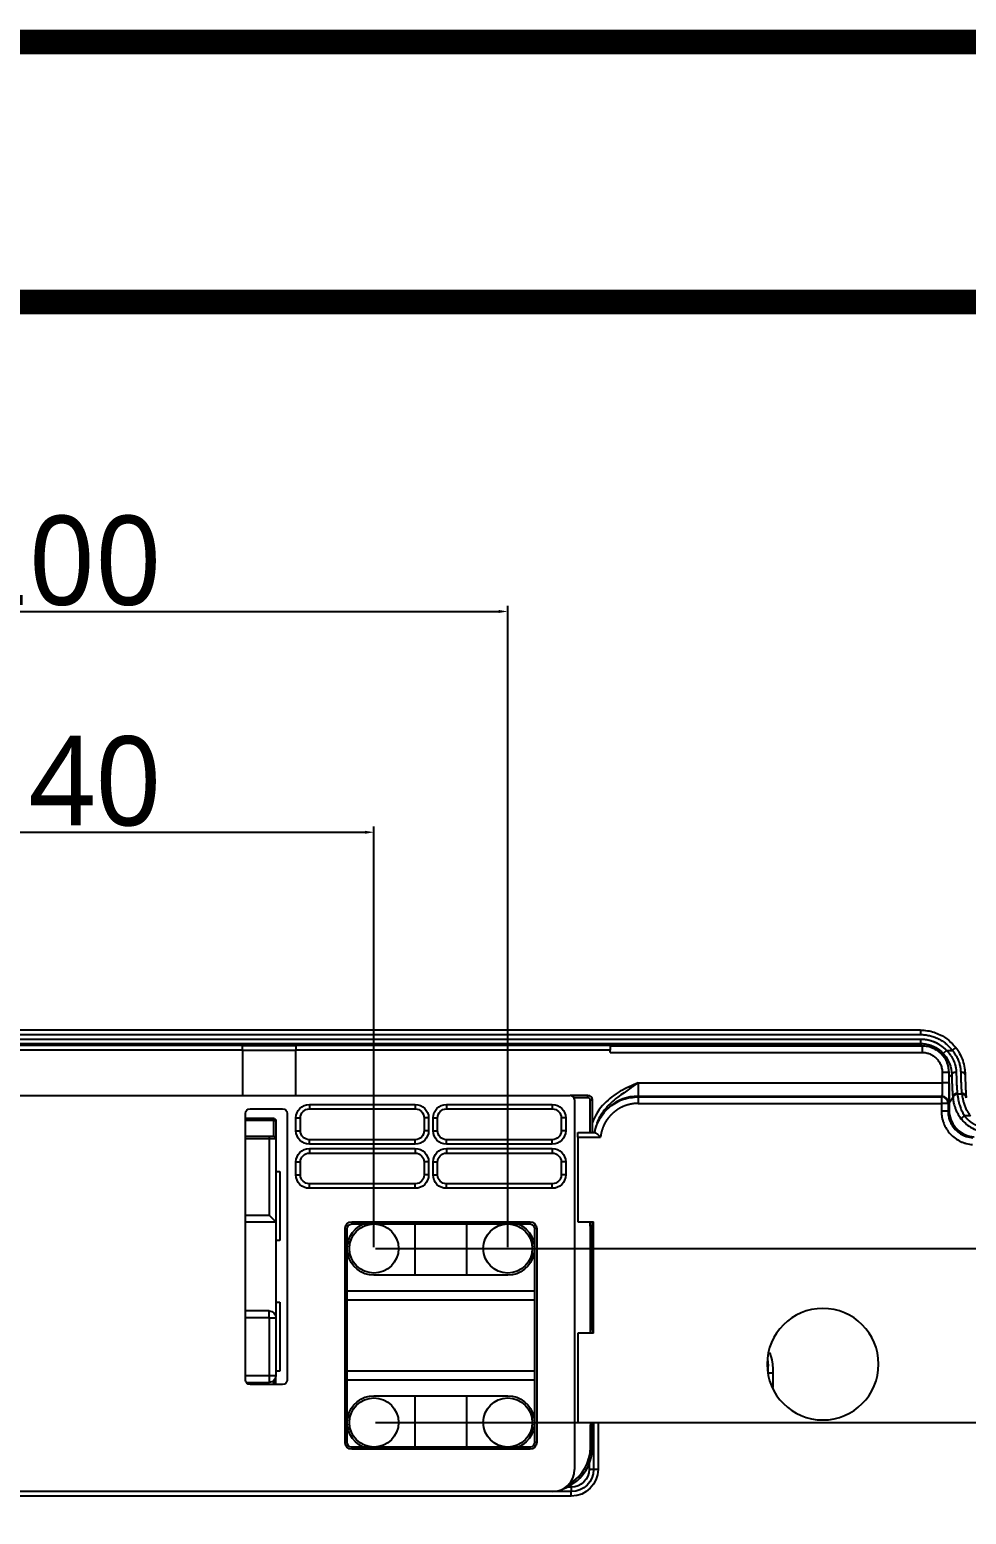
# Model space of a CAD drawing. Header units: millimetres. Extents: x 22 to 2359, y 6 to 1660.
# Drawn here: x 1839.2 to 2049.3, y 1327 to 1659.8 of the extents above; entities that cross this region are included whole.
import ezdxf

# ---------------------------------------------------------------- set-up
doc = ezdxf.new("R2010")
doc.units = ezdxf.units.MM
doc.layers.get('Defpoints').update_dxf_attribs({"linetype": 'CONTINUOUS'})
doc.layers.add('1LINE', color=7, linetype='CONTINUOUS')
doc.styles.add('Annotative', font='malgun.ttf')
doc.dimstyles.new('WOO', dxfattribs={"dimtxt": 20, "dimasz": 2, "dimexe": 1.25, "dimexo": 0.3, "dimgap": 1, "dimtad": 1, "dimdec": 1, "dimzin": 1, "dimdsep": 46, "dimtxsty": 'Annotative', "dimcen": 0, "dimclrd": 1, "dimclre": 1, "dimclrt": 2, "dimadec": 0, "dimazin": 0, "dimtfac": 1, "dimtdec": 1, "dimtofl": 0, "dimtmove": 0, "dimatfit": 3, "dimfxl": 0, "dimarcsym": 0})

# ---------------------------------------------------------------- blocks, each defined once
blk = doc.blocks.new('*D7')
at = {"layer": '1LINE', "color": 1, "lineweight": -2}
for p, q in [((1776.45, 1386.85), (1776.45, 1481.12)), ((1916.45, 1386.85), (1916.45, 1481.12)), ((1778.45, 1479.87), (1914.45, 1479.87))]:
    blk.add_line(p, q, dxfattribs=at)
at = {"layer": '1LINE', "color": 1}
for points in [[(1778.45, 1480.2), (1778.45, 1479.53), (1776.45, 1479.87)], [(1914.45, 1480.2), (1914.45, 1479.53), (1916.45, 1479.87)]]:
    blk.add_solid(points, dxfattribs=at)
at = {"layer": 'Defpoints', "color": 0}
for p in [(1916.45, 1479.87), (1776.45, 1386.55), (1916.45, 1386.55)]:
    blk.add_point(p, dxfattribs=at)
at = {"layer": '1LINE', "color": 2, "insert": (1846.45, 1491.25), "char_height": 20, "attachment_point": 5, "style": 'Annotative'}
blk.add_mtext('140', dxfattribs=at)
blk = doc.blocks.new('*D8')
at = {"layer": '1LINE', "color": 1, "lineweight": -2}
for p, q in [((1746.45, 1386.85), (1746.45, 1530.61)), ((1748.45, 1529.36), (1944.45, 1529.36)), ((1946.45, 1386.85), (1946.45, 1530.61))]:
    blk.add_line(p, q, dxfattribs=at)
at = {"layer": '1LINE', "color": 1}
for points in [[(1748.45, 1529.69), (1748.45, 1529.02), (1746.45, 1529.36)], [(1944.45, 1529.69), (1944.45, 1529.02), (1946.45, 1529.36)]]:
    blk.add_solid(points, dxfattribs=at)
at = {"layer": 'Defpoints', "color": 0}
for p in [(1946.45, 1529.36), (1746.45, 1386.55), (1946.45, 1386.55)]:
    blk.add_point(p, dxfattribs=at)
at = {"layer": '1LINE', "color": 2, "insert": (1846.45, 1540.69), "char_height": 20, "attachment_point": 5, "style": 'Annotative'}
blk.add_mtext('200', dxfattribs=at)
blk = doc.blocks.new('*D13')
at = {"layer": '1LINE', "color": 1, "lineweight": -2}
for p, q in [((1916.75, 1347.55), (2153.47, 1347.55)), ((2152.22, 1345.55), (2152.22, 910.69)), ((1846.75, 908.69), (2153.47, 908.69))]:
    blk.add_line(p, q, dxfattribs=at)
at = {"layer": '1LINE', "color": 1}
for points in [[(2151.88, 1345.55), (2152.55, 1345.55), (2152.22, 1347.55)], [(2151.88, 910.69), (2152.55, 910.69), (2152.22, 908.69)]]:
    blk.add_solid(points, dxfattribs=at)
at = {"layer": 'Defpoints', "color": 0}
for p in [(1916.45, 1347.55), (1846.45, 908.69), (2152.22, 908.69)]:
    blk.add_point(p, dxfattribs=at)
at = {"layer": '1LINE', "color": 2, "insert": (2140.88, 1127.6), "char_height": 20, "attachment_point": 5, "rotation": 90, "style": 'Annotative'}
blk.add_mtext('439', dxfattribs=at)
blk = doc.blocks.new('*D14')
at = {"layer": '1LINE', "color": 1, "lineweight": -2}
for p, q in [((1916.75, 1386.55), (2202.92, 1386.55)), ((2201.67, 1384.55), (2201.67, 910.69)), ((1846.75, 908.69), (2202.92, 908.69))]:
    blk.add_line(p, q, dxfattribs=at)
at = {"layer": '1LINE', "color": 1}
for points in [[(2201.33, 1384.55), (2202, 1384.55), (2201.67, 1386.55)], [(2201.33, 910.69), (2202, 910.69), (2201.67, 908.69)]]:
    blk.add_solid(points, dxfattribs=at)
at = {"layer": 'Defpoints', "color": 0}
for p in [(1916.45, 1386.55), (1846.45, 908.69), (2201.67, 908.69)]:
    blk.add_point(p, dxfattribs=at)
at = {"layer": '1LINE', "color": 2, "insert": (2190.34, 1146.45), "char_height": 20, "attachment_point": 5, "rotation": 90, "style": 'Annotative'}
blk.add_mtext('478', dxfattribs=at)

msp = doc.modelspace()

# ---------------------------------------------------------------- linework, layer by layer
at = {"layer": '1LINE'}
for p, q in [((2039.01, 1435.52), (1732.45, 1435.52)), ((1732.45, 1434.52), (2039, 1434.52)), ((1732.45, 1433.51), (2039, 1433.51)), ((1732.45, 1432.52), (2039, 1432.52)), ((1886.95, 1432.05), (1805.95, 1432.05)), ((1886.95, 1432.05), (1898.95, 1432.05)), ((1886.95, 1431.05), (1886.95, 1432.05)), ((1969.45, 1432.05), (1898.95, 1432.05)), ((1898.95, 1432.05), (1898.95, 1431.05)), ((1969.45, 1432.05), (1969.45, 1431.05)), ((2039.42, 1432.02), (1969.45, 1432.02)), ((1969.45, 1432.01), (2039.4, 1432.01)), ((2039, 1432.52), (2038.51, 1432.02)), ((2039, 1433.51), (2039, 1432.52)), ((2039.42, 1432.02), (2039.4, 1432.01)), ((1886.95, 1431.05), (1805.95, 1431.05)), ((1886.95, 1431.05), (1886.95, 1420.85)), ((1886.95, 1431.05), (1898.95, 1431.05)), ((1969.45, 1431.05), (1898.95, 1431.05)), ((1898.95, 1420.85), (1898.95, 1431.05)), ((1969.45, 1430.51), (1969.45, 1431.05)), ((1969.45, 1430.51), (2039.4, 1430.51)), ((2044.85, 1430.97), (2044.12, 1430.29)), ((2044.85, 1430.97), (2046.16, 1430.97)), ((2043.9, 1425.96), (2043.9, 1423.68)), ((2045.42, 1426.03), (2045.4, 1426.01)), ((2045.4, 1426.01), (2045.4, 1423.68)), ((2045.42, 1426.03), (2045.42, 1422.38)), ((2046.05, 1425.57), (2045.44, 1424.96)), ((2045.44, 1423.58), (2045.44, 1424.96)), ((1975.7, 1423.68), (2043.9, 1423.68)), ((1975.7, 1423.68), (1975.7, 1420.68)), ((2048.31, 1421.17), (2047.31, 1421.17)), ((1732.45, 1420.85), (1960.45, 1420.85)), ((1888.65, 1417.85), (1895.95, 1417.85)), ((1901.95, 1418.85), (1925.7, 1418.85)), ((1901.95, 1418.85), (1901.95, 1417.85)), ((1901.95, 1417.85), (1925.7, 1417.85)), ((1925.7, 1418.85), (1925.7, 1417.85)), ((1932.7, 1418.85), (1956.45, 1418.85)), ((1932.7, 1418.85), (1932.7, 1417.85)), ((1932.7, 1417.85), (1956.45, 1417.85)), ((1956.45, 1418.85), (1956.45, 1417.85)), ((1964.45, 1420.85), (1960.45, 1420.85)), ((1964.45, 1420.35), (1961.32, 1420.35)), ((1961.45, 1419.85), (1961.45, 1337.05)), ((1964.45, 1420.35), (1964.45, 1420.85)), ((1964.95, 1412.55), (1964.95, 1419.85)), ((1964.95, 1419.85), (1965.45, 1419.85)), ((1965.45, 1412.55), (1965.45, 1419.85)), ((1975.7, 1420.68), (1975.7, 1420.58)), ((1975.7, 1420.68), (2043.82, 1420.68)), ((1975.7, 1420.58), (2043.72, 1420.58)), ((1975.7, 1419.08), (2043.72, 1419.08)), ((2043.82, 1420.68), (2043.72, 1420.58)), ((2043.72, 1420.58), (2043.72, 1419.08)), ((2043.72, 1419.08), (2043.72, 1417.34)), ((2045.22, 1419.08), (2043.72, 1419.08)), ((2045.32, 1419.18), (2045.22, 1419.08)), ((2045.22, 1419.08), (2045.22, 1417.34)), ((2045.37, 1417.89), (2045.44, 1417.93)), ((1887.65, 1357.05), (1887.65, 1416.85)), ((1893.95, 1415.73), (1887.65, 1415.73)), ((1893.95, 1415.23), (1887.65, 1415.23)), ((1893.95, 1415.23), (1893.95, 1415.73)), ((1893.95, 1411.73), (1893.95, 1415.23)), ((1893.95, 1415.23), (1894.45, 1415.23)), ((1894.45, 1415.23), (1894.45, 1411.23)), ((1896.95, 1416.85), (1896.95, 1357.05)), ((1898.95, 1412.95), (1898.95, 1415.85)), ((1898.95, 1415.85), (1899.95, 1415.85)), ((1899.95, 1412.95), (1899.95, 1415.85)), ((1927.7, 1415.85), (1927.7, 1412.95)), ((1928.7, 1415.85), (1927.7, 1415.85)), ((1928.7, 1415.85), (1928.7, 1412.95)), ((1929.7, 1412.95), (1929.7, 1415.85)), ((1929.7, 1415.85), (1930.7, 1415.85)), ((1930.7, 1412.95), (1930.7, 1415.85)), ((1958.45, 1415.85), (1958.45, 1412.95)), ((1959.45, 1415.85), (1958.45, 1415.85)), ((1959.45, 1415.85), (1959.45, 1412.95)), ((2045.22, 1417.34), (2045.45, 1417.56)), ((2050.25, 1416.27), (2048.9, 1416.27)), ((1887.65, 1411.73), (1892.95, 1411.73)), ((1887.65, 1411.23), (1892.95, 1411.23)), ((1892.95, 1411.73), (1892.95, 1411.23)), ((1892.95, 1411.73), (1893.95, 1411.73)), ((1892.95, 1411.23), (1892.95, 1394.05)), ((1892.95, 1411.23), (1894.45, 1411.23)), ((1894.45, 1411.23), (1894.45, 1392.55)), ((1898.95, 1412.95), (1899.95, 1412.95)), ((1928.7, 1412.95), (1927.7, 1412.95)), ((1929.7, 1412.95), (1930.7, 1412.95)), ((1959.45, 1412.95), (1958.45, 1412.95)), ((1962.2, 1412.55), (1965.99, 1412.55)), ((1962.2, 1411.55), (1962.2, 1412.55)), ((1962.2, 1411.55), (1962.2, 1392.55)), ((1962.2, 1411.55), (1967.26, 1411.55)), ((1925.7, 1410.95), (1901.95, 1410.95)), ((1901.95, 1409.95), (1901.95, 1410.95)), ((1925.7, 1409.95), (1901.95, 1409.95)), ((1901.95, 1408.95), (1925.7, 1408.95)), ((1901.95, 1408.95), (1901.95, 1407.95)), ((1901.95, 1407.95), (1925.7, 1407.95)), ((1925.7, 1409.95), (1925.7, 1410.95)), ((1925.7, 1408.95), (1925.7, 1407.95)), ((1956.45, 1410.95), (1932.7, 1410.95)), ((1932.7, 1409.95), (1932.7, 1410.95)), ((1956.45, 1409.95), (1932.7, 1409.95)), ((1932.7, 1408.95), (1956.45, 1408.95)), ((1932.7, 1408.95), (1932.7, 1407.95)), ((1932.7, 1407.95), (1956.45, 1407.95)), ((1956.45, 1409.95), (1956.45, 1410.95)), ((1956.45, 1408.95), (1956.45, 1407.95)), ((1898.95, 1403.05), (1898.95, 1405.95)), ((1898.95, 1405.95), (1899.95, 1405.95)), ((1899.95, 1403.05), (1899.95, 1405.95)), ((1927.7, 1405.95), (1927.7, 1403.05)), ((1928.7, 1405.95), (1927.7, 1405.95)), ((1928.7, 1405.95), (1928.7, 1403.05)), ((1929.7, 1403.05), (1929.7, 1405.95)), ((1929.7, 1405.95), (1930.7, 1405.95)), ((1930.7, 1403.05), (1930.7, 1405.95)), ((1958.45, 1405.95), (1958.45, 1403.05)), ((1959.45, 1405.95), (1958.45, 1405.95)), ((1959.45, 1405.95), (1959.45, 1403.05)), ((1894.45, 1403.85), (1895.35, 1403.85)), ((1895.35, 1403.85), (1895.35, 1388.35)), ((1898.95, 1403.05), (1899.95, 1403.05)), ((1928.7, 1403.05), (1927.7, 1403.05)), ((1929.7, 1403.05), (1930.7, 1403.05)), ((1959.45, 1403.05), (1958.45, 1403.05)), ((1925.7, 1401.05), (1901.95, 1401.05)), ((1901.95, 1400.05), (1901.95, 1401.05)), ((1925.7, 1400.05), (1901.95, 1400.05)), ((1925.7, 1400.05), (1925.7, 1401.05)), ((1956.45, 1401.05), (1932.7, 1401.05)), ((1932.7, 1400.05), (1932.7, 1401.05)), ((1956.45, 1400.05), (1932.7, 1400.05)), ((1956.45, 1400.05), (1956.45, 1401.05)), ((1887.65, 1394.05), (1892.95, 1394.05)), ((1887.65, 1392.55), (1894.45, 1392.55)), ((1894.45, 1392.55), (1892.95, 1394.05)), ((1894.45, 1392.55), (1894.45, 1371.05)), ((1911.45, 1392.55), (1951.45, 1392.55)), ((1911.45, 1392.55), (1911.45, 1392.05)), ((1911.45, 1392.05), (1951.45, 1392.05)), ((1925.7, 1380.55), (1925.7, 1392.05)), ((1937.2, 1392.05), (1937.2, 1380.55)), ((1951.45, 1392.55), (1951.45, 1392.05)), ((1962.2, 1392.55), (1965.7, 1392.55)), ((1964.95, 1391.6), (1964.95, 1392.55)), ((1965, 1368.55), (1965, 1391.55)), ((1965, 1391.55), (1965.45, 1391.55)), ((1965.45, 1391.55), (1965.45, 1392.55)), ((1965.45, 1368.55), (1965.45, 1391.55)), ((1965.7, 1367.55), (1965.7, 1392.55)), ((1895.35, 1388.35), (1894.45, 1388.35)), ((1909.95, 1343.05), (1909.95, 1391.05)), ((1909.95, 1391.05), (1910.45, 1391.05)), ((1910.45, 1343.05), (1910.45, 1391.05)), ((1952.45, 1391.05), (1952.45, 1343.05)), ((1952.95, 1391.05), (1952.45, 1391.05)), ((1952.95, 1391.05), (1952.95, 1343.05)), ((1946.45, 1380.55), (1916.45, 1380.55)), ((1894.45, 1374.55), (1895.35, 1374.55)), ((1895.35, 1374.55), (1895.35, 1359.05)), ((1910.45, 1377.05), (1952.45, 1377.05)), ((1910.45, 1375.05), (1952.45, 1375.05)), ((1892.95, 1372.55), (1887.65, 1372.55)), ((1892.95, 1371.05), (1892.95, 1372.55)), ((1892.95, 1371.05), (1887.65, 1371.05)), ((1892.95, 1371.05), (1892.95, 1358.05)), ((1892.95, 1371.05), (1894.45, 1371.05)), ((1894.45, 1371.05), (1894.45, 1358.05)), ((1964.95, 1368.5), (1964.95, 1368.05)), ((1965, 1368.55), (1965.45, 1368.55)), ((1962.2, 1367.55), (1962.2, 1347.55)), ((1965.7, 1367.55), (1962.2, 1367.55)), ((1887.65, 1358.05), (1892.95, 1358.05)), ((1892.95, 1358.05), (1892.95, 1356.55)), ((1892.95, 1358.05), (1894.45, 1358.05)), ((1895.35, 1359.05), (1894.45, 1359.05)), ((1894.45, 1356.05), (1894.45, 1358.05)), ((1952.45, 1359.05), (1910.45, 1359.05)), ((1887.79, 1356.55), (1892.95, 1356.55)), ((1895.95, 1356.05), (1888.65, 1356.05)), ((1893.95, 1356.05), (1893.95, 1356.93)), ((1952.45, 1357.05), (1910.45, 1357.05)), ((1916.45, 1353.55), (1946.45, 1353.55)), ((1925.7, 1342.05), (1925.7, 1353.55)), ((1937.2, 1353.55), (1937.2, 1342.05)), ((1962.2, 1347.55), (1966.7, 1347.55)), ((1965.7, 1347.55), (1965.7, 1337.05)), ((1966.7, 1347.55), (1966.7, 1337.05)), ((1909.95, 1343.05), (1910.45, 1343.05)), ((1951.45, 1342.05), (1911.45, 1342.05)), ((1911.45, 1341.55), (1911.45, 1342.05)), ((1951.45, 1341.55), (1911.45, 1341.55)), ((1951.45, 1341.55), (1951.45, 1342.05)), ((1952.95, 1343.05), (1952.45, 1343.05)), ((1965, 1342.05), (1965.45, 1342.05)), ((1964.7, 1338.25), (1964.7, 1337.05)), ((1965.7, 1337.05), (1964.7, 1337.05)), ((1966.7, 1337.05), (1965.7, 1337.05)), ((1956.45, 1332.05), (1736.45, 1332.05)), ((1960.7, 1332.05), (1956.45, 1332.05)), ((1960.7, 1333.05), (1959.81, 1333.05)), ((1960.7, 1333.05), (1960.7, 1332.05)), ((1960.7, 1331.05), (1960.7, 1332.05)), ((1960.7, 1331.05), (1732.2, 1331.05))]:
    msp.add_line(p, q, dxfattribs=at)
at = {"layer": '1LINE', "color": 4, "const_width": 5.55}
for points in [[(24.82, 8.44), (2356.12, 8.44), (2356.12, 1657), (24.82, 1657)], [(116.41, 66.72), (2264.53, 66.72), (2264.53, 1598.72), (116.41, 1598.72)]]:
    msp.add_lwpolyline(points, close=True, dxfattribs=at)
at = {"layer": '1LINE'}
for centre in [(1916.45, 1386.55), (1946.45, 1386.55), (1916.45, 1347.55), (1946.45, 1347.55)]:
    msp.add_circle(centre, 5.5, dxfattribs=at)
at = {"layer": '1LINE', "extrusion": (7.49855e-33, 6.12303e-17, -1)}
msp.add_circle((-2017.13, 1360.62), 12.5, dxfattribs=at)
at = {"layer": '1LINE'}
for centre, radius, start, end in [((2034.64, 1431.25), 0.8, 79.5349, 90), ((1960.45, 1419.85), 1, 0, 90), ((1964.45, 1419.85), 1, 0, 90), ((1964.45, 1419.85), 0.5, 0, 90), ((1964.95, 1391.55), 0.05, 0, 90), ((1964.95, 1391.55), 0.5, 0, 5.7392), ((1964.95, 1368.55), 0.05, 270, 0), ((1964.95, 1368.55), 0.5, 354.2608, 0), ((1955.45, 1342.05), 10, 289.261, 0), ((1955.45, 1342.05), 9.55, 300.0988, 0), ((1956.45, 1337.05), 5, 270, 0)]:
    msp.add_arc(centre, radius, start, end, dxfattribs=at)
at = {"layer": '1LINE', "extrusion": (0, 0, -1)}
for centre, radius, start, end in [((-1888.65, 1416.85), 1, 0, 90), ((-1895.95, 1416.85), 1, 90, 180), ((-1901.95, 1415.85), 3, 0, 90), ((-1901.95, 1415.85), 2, 0, 90), ((-1925.7, 1415.85), 3, 90, 180), ((-1925.7, 1415.85), 2, 90, 180), ((-1932.7, 1415.85), 3, 0, 90), ((-1932.7, 1415.85), 2, 0, 90), ((-1956.45, 1415.85), 3, 90, 180), ((-1956.45, 1415.85), 2, 90, 180), ((-1893.95, 1415.23), 0.5, 90, 180), ((-1893.95, 1411.23), 0.5, 90, 180), ((-1925.7, 1412.95), 3, 180, 270), ((-1925.7, 1412.95), 2, 180, 270), ((-1956.45, 1412.95), 3, 180, 270), ((-1956.45, 1412.95), 2, 180, 270), ((-1901.95, 1405.95), 3, 0, 90), ((-1901.95, 1405.95), 2, 0, 90), ((-1925.7, 1405.95), 3, 90, 180), ((-1925.7, 1405.95), 2, 90, 180), ((-1932.7, 1405.95), 3, 0, 90), ((-1932.7, 1405.95), 2, 0, 90), ((-1956.45, 1405.95), 3, 90, 180), ((-1956.45, 1405.95), 2, 90, 180), ((-1925.7, 1403.05), 3, 180, 270), ((-1925.7, 1403.05), 2, 180, 270), ((-1956.45, 1403.05), 3, 180, 270), ((-1956.45, 1403.05), 2, 180, 270), ((-1911.45, 1391.05), 1.5, 0, 90), ((-1911.45, 1391.05), 1, 0, 90), ((-1946.45, 1386.55), 6, 113.5575, 270), ((-1951.45, 1391.05), 1.5, 90, 180), ((-1951.45, 1391.05), 1, 90, 180), ((-1892.95, 1371.05), 1.5, 90, 180), ((-1892.95, 1358.05), 1.5, 180, 270), ((-1895.95, 1357.05), 1, 180, 270), ((-1946.45, 1347.55), 6, 90, 246.4425), ((-1951.45, 1343.05), 1.5, 180, 270), ((-1951.45, 1343.05), 1, 180, 270), ((-1960.7, 1337.05), 6, 180, 270), ((-1960.7, 1337.05), 5, 180, 270), ((-1960.7, 1337.05), 4, 180, 270)]:
    msp.add_arc(centre, radius, start, end, dxfattribs=at)
at = {"layer": '1LINE', "extrusion": (7.49855e-33, 6.12303e-17, -1)}
for centre, radius, start, end in [((-1901.95, 1412.95), 3, 270, 0), ((-1901.95, 1412.95), 2, 270, 0), ((-1932.7, 1412.95), 3, 270, 0), ((-1932.7, 1412.95), 2, 270, 0), ((-1901.95, 1403.05), 3, 270, 0), ((-1901.95, 1403.05), 2, 270, 0), ((-1932.7, 1403.05), 3, 270, 0), ((-1932.7, 1403.05), 2, 270, 0), ((-1916.45, 1386.55), 6, 270, 66.4425), ((-1888.65, 1357.05), 1, 270, 0), ((-1916.45, 1347.55), 6, 293.5575, 90), ((-1911.45, 1343.05), 1.5, 270, 0), ((-1911.45, 1343.05), 1, 270, 0)]:
    msp.add_arc(centre, radius, start, end, dxfattribs=at)
at = {"layer": '1LINE'}
for centre, major_axis, ratio, start_param, end_param in [((2048.05, 1425.57), (1, 0.02), 0.490804, 6.243119, 7.844325), ((2048.31, 1420.19), (0.977, 0.212), 0.978877, 6.102108, 7.64495), ((1975.7, 1410.68), (10, 0), 0.999848, 1.570796, 2.95403), ((2043.72, 1419.08), (-1.06, 1.06), 0.999695, 3.927143, 5.497635)]:
    msp.add_ellipse(centre, major_axis=major_axis, ratio=ratio, start_param=start_param, end_param=end_param, dxfattribs=at)
for points, weights in [([(2039, 1435.51), (2039, 1435.54), (2039, 1435.12), (2039, 1434.52)], [1.17657077357, 0.938789784651, 0.941166598526, 1.1837012152]), ([(2039.4, 1432.01), (2039.4, 1431.99), (2039.4, 1431.37), (2039.4, 1430.51)], [1.16736921124, 0.944210962761, 0.944210262922, 1.16736711172]), ([(2045.4, 1423.68), (2045.38, 1423.68), (2044.77, 1423.68), (2043.9, 1423.68)], [1.16330457269, 0.942864887455, 0.945598629144, 1.17150579776]), ([(2047.28, 1421.33), (2046.7, 1421.33), (2046.29, 1420.93), (2046.28, 1420.37)], [1.17726576665, 0.94624790977, 0.941031900617, 1.16161773919]), ([(2049.28, 1420.37), (2049.29, 1420.94), (2048.87, 1421.34), (2048.28, 1421.33)], [1.17383592998, 0.942055328469, 0.942054690008, 1.1738340146]), ([(2045.22, 1417.34), (2045.2, 1417.34), (2044.58, 1417.34), (2043.72, 1417.34)], [1.16742691166, 0.944190274203, 0.94419102945, 1.1674291774]), ([(2048.9, 1416.27), (2048.46, 1415.93), (2048.14, 1415.68), (2048.11, 1415.66)], [1.16269263601, 0.948752776158, 0.945810159739, 1.15386478676])]:
    msp.add_rational_spline(points, weights, degree=3, dxfattribs=at)
for points, degree, knots in [([(2039, 1435.51), (2039.53, 1435.49), (2040.56, 1435.44), (2042.06, 1435.07), (2043.7, 1434.41), (2045.44, 1433.31), (2046.45, 1432.15), (2046.96, 1431.58)], 3, [0, 0, 0, 0, 0.171571, 0.337987, 0.499252, 0.75053, 1, 1, 1, 1]), ([(2039, 1434.52), (2039.17, 1434.51), (2039.52, 1434.51), (2040.19, 1434.45), (2041.04, 1434.3), (2041.86, 1434.06), (2042.51, 1433.81), (2043.14, 1433.52), (2043.9, 1433.09), (2044.74, 1432.48), (2045.37, 1431.89), (2045.84, 1431.38), (2046.05, 1431.11), (2046.16, 1430.97)], 3, [0, 0, 0, 0, 0.06198, 0.123571, 0.24685, 0.37187, 0.434874, 0.49797, 0.623922, 0.749262, 0.87398, 0.936685, 1, 1, 1, 1]), ([(2039, 1433.51), (2039.48, 1433.51), (2040.39, 1433.41), (2041.29, 1433.19), (2041.72, 1433.04), (2042.12, 1432.89), (2042.51, 1432.71), (2042.86, 1432.53), (2043.21, 1432.32), (2043.53, 1432.12), (2043.83, 1431.89), (2044.38, 1431.48), (2044.85, 1430.97)], 2, [0, 0, 0, 0.125, 0.25, 0.375, 0.375, 0.5, 0.5, 0.625, 0.625, 0.75, 0.75, 1, 1, 1]), ([(2039, 1432.52), (2039.36, 1432.52), (2040.16, 1432.45), (2041.33, 1432.16), (2042.42, 1431.66), (2043.33, 1431.05), (2043.86, 1430.57), (2044.1, 1430.31), (2044.12, 1430.29)], 3, [0, 0, 0, 0, 0.188389, 0.416115, 0.62486, 0.813764, 0.984508, 1, 1, 1, 1]), ([(2039.4, 1432.01), (2039.81, 1431.98), (2040.62, 1431.93), (2041.76, 1431.56), (2042.79, 1431.01), (2043.96, 1430.03), (2045.12, 1428.39), (2045.31, 1426.81), (2045.4, 1426.01)], 3, [0, 0, 0, 0, 0.130497, 0.257531, 0.381101, 0.501209, 0.743762, 1, 1, 1, 1]), ([(2045.42, 1426.03), (2045.39, 1426.43), (2045.35, 1427.24), (2044.97, 1428.39), (2044.42, 1429.41), (2043.44, 1430.58), (2041.8, 1431.75), (2040.22, 1431.93), (2039.42, 1432.02)], 3, [0, 0, 0, 0, 0.130469, 0.257516, 0.381142, 0.501346, 0.743932, 1, 1, 1, 1]), ([(2046.96, 1431.58), (2047.11, 1431.36), (2047.41, 1430.95), (2047.97, 1430), (2048.55, 1428.69), (2048.89, 1427.32), (2049.02, 1426.28), (2049.04, 1425.81), (2049.05, 1425.57)], 3, [0, 0, 0, 0, 0.117289, 0.228491, 0.495315, 0.764189, 0.882073, 1, 1, 1, 1]), ([(2039.4, 1430.51), (2039.55, 1430.5), (2039.85, 1430.49), (2040.29, 1430.43), (2040.72, 1430.32), (2041.27, 1430.12), (2041.93, 1429.76), (2042.62, 1429.2), (2043.18, 1428.5), (2043.53, 1427.84), (2043.72, 1427.28), (2043.83, 1426.86), (2043.89, 1426.41), (2043.9, 1426.11), (2043.9, 1425.96)], 3, [0, 0, 0, 0, 0.06362, 0.125923, 0.187788, 0.249975, 0.375071, 0.499964, 0.624859, 0.749946, 0.812103, 0.873929, 0.936244, 1, 1, 1, 1]), ([(2044.12, 1430.29), (2044.73, 1429.63), (2045.22, 1428.85), (2045.87, 1427.21), (2046.03, 1426.35), (2046.05, 1425.57)], 3, [0, 0, 0, 0, 0.5, 0.5, 1, 1, 1, 1]), ([(2044.85, 1430.97), (2045.11, 1430.69), (2045.67, 1430.1), (2046.37, 1428.97), (2046.8, 1427.85), (2047, 1426.84), (2047.03, 1426.33), (2047.05, 1426.06)], 3, [0, 0, 0, 0, 0.197872, 0.426683, 0.693487, 0.842877, 1, 1, 1, 1]), ([(2046.16, 1430.97), (2046.31, 1430.79), (2046.64, 1430.36), (2047.1, 1429.62), (2047.52, 1428.75), (2047.82, 1427.84), (2047.99, 1426.97), (2048.04, 1426.39), (2048.05, 1426.1), (2048.05, 1426.06)], 3, [0, 0, 0, 0, 0.125035, 0.287061, 0.466412, 0.650419, 0.821157, 0.977155, 1, 1, 1, 1]), ([(2045.4, 1426.01), (2045.38, 1426.01), (2045.34, 1426.01), (2045.14, 1426.01), (2044.99, 1426.01), (2044.84, 1426.01), (2044.69, 1426.01), (2044.39, 1426.01), (2044.09, 1425.98), (2043.9, 1425.96)], 3, [0, 0, 0, 0, 0.249806, 0.374988, 0.49997, 0.562449, 0.624913, 0.749789, 1, 1, 1, 1]), ([(2046.05, 1425.57), (2046.06, 1425.14), (2046.08, 1424.26), (2046.11, 1423.05), (2046.16, 1421.94), (2046.22, 1420.98), (2046.26, 1420.58), (2046.28, 1420.37)], 3, [0, 0, 0, 0, 0.172862, 0.359279, 0.55929, 0.772864, 1, 1, 1, 1]), ([(2047.05, 1426.06), (2047.06, 1425.66), (2047.08, 1424.83), (2047.11, 1423.73), (2047.16, 1422.74), (2047.22, 1421.88), (2047.26, 1421.52), (2047.28, 1421.33)], 3, [0, 0, 0, 0, 0.180012, 0.368578, 0.565699, 0.769613, 1, 1, 1, 1]), ([(2048.05, 1426.06), (2048.05, 1425.97), (2048.06, 1425.6), (2048.08, 1424.94), (2048.1, 1424.09), (2048.14, 1423.25), (2048.18, 1422.45), (2048.23, 1421.78), (2048.26, 1421.46), (2048.28, 1421.33)], 3, [0, 0, 0, 0, 0.039045, 0.164808, 0.303457, 0.457303, 0.62845, 0.818863, 1, 1, 1, 1]), ([(2049.05, 1425.57), (2049.06, 1424.84), (2049.08, 1424.17), (2049.1, 1423.4), (2049.13, 1422.75), (2049.14, 1422.38), (2049.16, 1422.06), (2049.17, 1421.71), (2049.19, 1421.41), (2049.21, 1421.09), (2049.23, 1420.83), (2049.26, 1420.56), (2049.28, 1420.37)], 2, [0, 0, 0, 0.25, 0.25, 0.5, 0.5, 0.625, 0.625, 0.75, 0.75, 0.875, 0.875, 1, 1, 1]), ([(1975.7, 1423.68), (1974.35, 1423.11), (1973, 1422.53), (1970.4, 1421.05), (1969.17, 1420.15), (1966.91, 1417.81), (1965.96, 1416.29), (1965.37, 1414.64)], 3, [0, 0, 0, 0, 0.317454, 0.317454, 0.634908, 0.634908, 1, 1, 1, 1]), ([(1975.7, 1423.68), (1975.41, 1423.48), (1974.77, 1423.03), (1973.71, 1422.29), (1972.47, 1421.44), (1971.03, 1420.42), (1969.74, 1419.36), (1968.67, 1418.28), (1967.83, 1417.26), (1967.05, 1416.05), (1966.62, 1415.15), (1966.43, 1414.67)], 3, [0, 0, 0, 0, 0.080734, 0.178789, 0.293811, 0.426282, 0.582705, 0.672967, 0.772738, 0.883045, 1, 1, 1, 1]), ([(2043.9, 1423.68), (2043.9, 1423.46), (2043.9, 1422.91), (2043.89, 1422.09), (2043.87, 1421.34), (2043.85, 1420.83), (2043.83, 1420.69), (2043.82, 1420.68), (2043.82, 1420.68)], 3, [0, 0, 0, 0, 0.141516, 0.35258, 0.562454, 0.773565, 0.986869, 1, 1, 1, 1]), ([(2045.4, 1423.68), (2045.4, 1423.23), (2045.4, 1422.38), (2045.39, 1421.57), (2045.38, 1420.84), (2045.37, 1420.22), (2045.36, 1419.73), (2045.34, 1419.32), (2045.33, 1419.19), (2045.32, 1419.18)], 2, [0, 0, 0, 0.125, 0.25, 0.375, 0.5, 0.625, 0.75, 0.916667, 1, 1, 1]), ([(2045.42, 1422.38), (2045.42, 1422.15), (2045.42, 1421.7), (2045.42, 1421.02), (2045.42, 1420.37), (2045.43, 1419.74), (2045.43, 1419.13), (2045.44, 1418.57), (2045.45, 1418.03), (2045.45, 1417.72), (2045.45, 1417.56)], 3, [0, 0, 0, 0, 0.126806, 0.251325, 0.375586, 0.500519, 0.625388, 0.749455, 0.873649, 1, 1, 1, 1]), ([(2045.44, 1423.58), (2045.44, 1423.43), (2045.44, 1423.38), (2045.45, 1423.26), (2045.45, 1422.98), (2045.46, 1422.47), (2045.47, 1421.98), (2045.47, 1421.72), (2045.47, 1421.43), (2045.47, 1421.15), (2045.47, 1420.83), (2045.47, 1420.52), (2045.47, 1420.16), (2045.47, 1419.82), (2045.46, 1419.43), (2045.45, 1419.08)], 2, [0, 0, 0, 0.0625, 0.0625, 0.125, 0.25, 0.375, 0.5, 0.5, 0.625, 0.625, 0.75, 0.75, 0.875, 0.875, 1, 1, 1]), ([(2047.31, 1421.17), (2047.13, 1421.15), (2046.87, 1421.1), (2046.55, 1420.85), (2046.34, 1420.55), (2046.32, 1420.29), (2046.31, 1420.17)], 3, [0, 0, 0, 0, 0.329359, 0.499452, 0.763943, 1, 1, 1, 1]), ([(2047.31, 1421.17), (2047.32, 1421.1), (2047.34, 1420.97), (2047.4, 1420.5), (2047.54, 1419.64), (2047.89, 1418.37), (2048.37, 1417.19), (2048.74, 1416.56), (2048.9, 1416.27)], 3, [0, 0, 0, 0, 0.118617, 0.230115, 0.44552, 0.692293, 0.862078, 1, 1, 1, 1]), ([(2048.28, 1421.33), (2048.28, 1421.31), (2048.29, 1421.26), (2048.3, 1421.21), (2048.31, 1421.17)], 3, [0, 0, 0, 0, 0.271819, 1, 1, 1, 1]), ([(2048.31, 1421.17), (2048.32, 1421.11), (2048.34, 1420.98), (2048.39, 1420.62), (2048.48, 1420.08), (2048.65, 1419.36), (2048.93, 1418.52), (2049.29, 1417.72), (2049.72, 1416.95), (2050.06, 1416.51), (2050.25, 1416.27)], 3, [0, 0, 0, 0, 0.102844, 0.218936, 0.350166, 0.491632, 0.633606, 0.768348, 0.876103, 1, 1, 1, 1]), ([(1965.9, 1412.55), (1966, 1412.96), (1966.18, 1413.74), (1966.62, 1414.8), (1967.24, 1415.96), (1968.12, 1417.17), (1969.78, 1418.77), (1972.3, 1420.24), (1974.58, 1420.47), (1975.7, 1420.58)], 3, [0, 0, 0, 0, 0.092008, 0.175541, 0.250597, 0.379928, 0.501042, 0.755575, 1, 1, 1, 1]), ([(1975.7, 1419.08), (1974.92, 1419.08), (1973.42, 1418.8), (1972.34, 1418.39), (1971.64, 1418.05), (1970.64, 1417.45), (1969.48, 1416.42), (1968.76, 1415.5), (1968.34, 1414.84), (1967.8, 1413.81), (1967.35, 1412.34), (1967.26, 1411.55)], 2, [0, 0, 0, 0.125, 0.25, 0.3125, 0.375, 0.5, 0.625, 0.6875, 0.75, 0.875, 1, 1, 1]), ([(2045.45, 1419.08), (2045.55, 1419.22), (2045.66, 1419.4), (2045.73, 1419.51), (2046, 1419.93), (2046.07, 1420.04), (2046.19, 1420.22), (2046.28, 1420.37)], 2, [0, 0, 0, 0.25, 0.25, 0.5, 0.75, 0.75, 1, 1, 1]), ([(2046.31, 1420.17), (2046.32, 1420.1), (2046.34, 1419.98), (2046.39, 1419.65), (2046.46, 1419.24), (2046.58, 1418.74), (2046.77, 1418.13), (2047.06, 1417.39), (2047.49, 1416.53), (2047.9, 1415.96), (2048.11, 1415.66)], 3, [0, 0, 0, 0, 0.10856, 0.212523, 0.314532, 0.420107, 0.536395, 0.670026, 0.825564, 1, 1, 1, 1]), ([(2043.72, 1417.34), (2043.72, 1417.1), (2043.73, 1416.64), (2043.84, 1415.94), (2044, 1415.26), (2044.3, 1414.38), (2044.83, 1413.32), (2045.69, 1412.19), (2046.76, 1411.26), (2047.77, 1410.65), (2048.64, 1410.29), (2049.3, 1410.08), (2049.99, 1409.93), (2050.45, 1409.88), (2050.69, 1409.86)], 3, [0, 0, 0, 0, 0.062848, 0.124709, 0.186443, 0.248799, 0.374641, 0.499863, 0.625065, 0.750881, 0.813261, 0.87506, 0.937022, 1, 1, 1, 1]), ([(2045.22, 1417.34), (2045.23, 1416.99), (2045.27, 1416.3), (2045.54, 1415.33), (2046, 1414.28), (2046.78, 1413.2), (2047.93, 1412.25), (2049.29, 1411.58), (2050.28, 1411.43), (2050.8, 1411.35)], 3, [0, 0, 0, 0, 0.116829, 0.228889, 0.33355, 0.500165, 0.666759, 0.826559, 1, 1, 1, 1]), ([(2045.49, 1417.03), (2045.62, 1415.63), (2046.26, 1414.28), (2048.27, 1412.31), (2049.64, 1411.69), (2051.04, 1411.59)], 3, [0, 0, 0, 0, 0.5, 0.5, 1, 1, 1, 1]), ([(2048.11, 1415.66), (2048.43, 1415.3), (2049.06, 1414.57), (2050.36, 1413.65), (2051.94, 1412.9), (2053.18, 1412.71), (2053.78, 1412.63)], 3, [0, 0, 0, 0, 0.215021, 0.436259, 0.7229, 1, 1, 1, 1]), ([(2048.9, 1416.27), (2049.28, 1415.79), (2049.73, 1415.39), (2050.22, 1414.96), (2050.78, 1414.62), (2051.09, 1414.43), (2051.42, 1414.27), (2051.78, 1414.1), (2052.16, 1413.98), (2052.56, 1413.84), (2052.97, 1413.75), (2053.41, 1413.66), (2053.86, 1413.62)], 2, [0, 0, 0, 0.25, 0.25, 0.5, 0.5, 0.625, 0.625, 0.75, 0.75, 0.875, 0.875, 1, 1, 1]), ([(1965.99, 1412.55), (1966.05, 1412.53), (1966.17, 1412.5), (1966.47, 1412.26), (1966.77, 1411.99), (1967.04, 1411.75), (1967.19, 1411.62), (1967.26, 1411.55)], 3, [0, 0, 0, 0, 0.215953, 0.453279, 0.714226, 0.854039, 1, 1, 1, 1]), ([(1964.95, 1391.6), (1964.98, 1391.62), (1965.03, 1391.65), (1965.15, 1391.69), (1965.3, 1391.7), (1965.4, 1391.68), (1965.44, 1391.65), (1965.45, 1391.62), (1965.45, 1391.6)], 3, [0, 0, 0, 0, 0.107751, 0.232891, 0.506261, 0.78306, 0.899714, 1, 1, 1, 1]), ([(1965.45, 1368.5), (1965.45, 1368.49), (1965.44, 1368.45), (1965.41, 1368.42), (1965.31, 1368.4), (1965.16, 1368.42), (1965.03, 1368.45), (1964.98, 1368.49), (1964.95, 1368.5)], 3, [0, 0, 0, 0, 0.096709, 0.207787, 0.468681, 0.764359, 0.890897, 1, 1, 1, 1]), ([(2004.77, 1361.41), (2004.78, 1361.26), (2004.86, 1360.37), (2004.81, 1359.48), (2004.78, 1358.74)], 3, [0, 0, 0, 0, 0.173666, 1, 1, 1, 1]), ([(2005.17, 1363.21), (2005.18, 1363.16), (2005.48, 1362.48), (2005.74, 1361.38), (2005.9, 1359.9), (2005.92, 1359.11), (2005.93, 1358.7)], 3, [0, 0, 0, 0, 0.031733, 0.483863, 0.731044, 1, 1, 1, 1])]:
    msp.add_open_spline(points, degree=degree, knots=knots, dxfattribs=at)
for points, weights, knots in [([(2046.96, 1431.58), (2046.97, 1431.58), (2046.88, 1431.52), (2046.74, 1431.41), (2046.59, 1431.3), (2046.39, 1431.15), (2046.16, 1430.97)], [1.00664743367, 1.03094837879, 1.12187683336, 1.27943279739, 1.12187716482, 1.03094876138, 1.00664758705], [0, 0, 0, 0, 0.500001, 0.500001, 0.500001, 1, 1, 1, 1]), ([(2047.05, 1426.06), (2046.77, 1426.06), (2046.53, 1426), (2046.34, 1425.91), (2046.17, 1425.82), (2046.06, 1425.7), (2046.05, 1425.57)], [1.00789666279, 1.03339923579, 1.12067295628, 1.26971782425, 1.12435617822, 1.03775040473, 1.00990050377], [0, 0, 0, 0, 0.506255, 0.506255, 0.506255, 1, 1, 1, 1])]:
    msp.add_rational_spline(points, weights, degree=3, knots=knots, dxfattribs=at)
for points, degree in [([(2047.28, 1421.33), (2047.29, 1421.28), (2047.3, 1421.23), (2047.31, 1421.17)], 3), ([(1975.7, 1420.58), (1975.7, 1420.56), (1975.7, 1419.85), (1975.7, 1419.08)], 3), ([(2045.32, 1419.18), (2045.32, 1419.97), (2044.61, 1420.68), (2043.82, 1420.68)], 3), ([(2046.28, 1420.37), (2046.29, 1420.3), (2046.3, 1420.23), (2046.31, 1420.17)], 3), ([(2045.45, 1417.56), (2045.46, 1417.37), (2045.47, 1417.19), (2045.49, 1417.03)], 3), ([(1965.99, 1412.55), (1965.93, 1412.55), (1965.9, 1412.55), (1965.9, 1412.55)], 3), ([(1964.95, 1368.05), (1964.95, 1367.88), (1964.95, 1367.72), (1964.95, 1367.55)], 3), ([(1965.45, 1368.55), (1965.45, 1367.55)], 1), ([(2004.78, 1358.74), (2005.1, 1358.71), (2005.53, 1358.69), (2005.93, 1358.7)], 3), ([(2005.93, 1358.7), (2005.93, 1357.6), (2005.93, 1356.5), (2005.93, 1355.41)], 3), ([(1964.99, 1347.55), (1964.99, 1347.39), (1964.99, 1347.22), (1964.99, 1347.05)], 3), ([(1964.99, 1347.05), (1965.23, 1347.05), (1965.44, 1347.05), (1965.45, 1347.05)], 3), ([(1965, 1342.05), (1964.99, 1347.05)], 1), ([(1965.45, 1347.55), (1965.45, 1347.05)], 1), ([(1965.45, 1342.05), (1965.45, 1343.72), (1965.45, 1345.38), (1965.45, 1347.05)], 3)]:
    msp.add_open_spline(points, degree=degree, dxfattribs=at)

# ---------------------------------------------------------------- dimensions: what is measured, and where the dimension line sits
for base, p1, p2, picture, middle in [((1946.45, 1529.36), (1746.45, 1386.55), (1946.45, 1386.55), '*D8', (1846.45, 1529.36)), ((1916.45, 1479.87), (1776.45, 1386.55), (1916.45, 1386.55), '*D7', (1846.45, 1479.87))]:
    dim = msp.add_linear_dim(base=base, p1=p1, p2=p2, dimstyle='WOO', override={"dimdec": 0}, dxfattribs=at)
    dim.commit()
    dim.dimension.update_dxf_attribs({"geometry": picture, "text_midpoint": middle, "dimtype": 160})
for base, p1, picture, middle in [((2201.67, 908.69), (1916.45, 1386.55), '*D14', (2201.67, 1146.45)), ((2152.22, 908.69), (1916.45, 1347.55), '*D13', (2152.22, 1127.6))]:
    dim = msp.add_linear_dim(base=base, p1=p1, p2=(1846.45, 908.69), angle=90, dimstyle='WOO', override={"dimdec": 0}, dxfattribs=at)
    dim.commit()
    dim.dimension.update_dxf_attribs({"geometry": picture, "text_midpoint": middle, "dimtype": 160})

doc.saveas('drawing.dxf')
